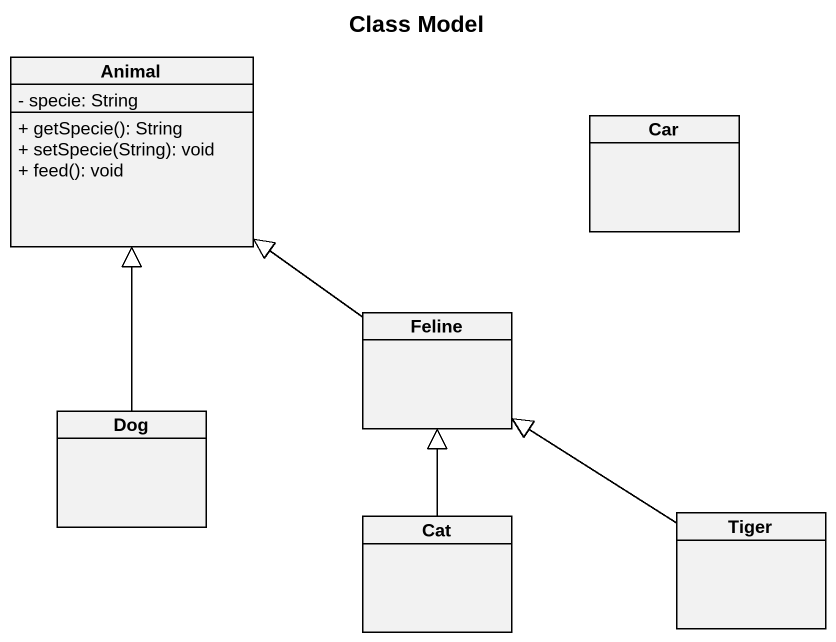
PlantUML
@startuml
title Class Model
hide circle
hide empty members
skinparam classAttributeIconSize 0
class Animal {
  - specie: String
  + getSpecie(): String
  + setSpecie(String): void
  + feed(): void
}
class Car
class Feline
class Dog
class Cat
class Tiger
Feline -up-|> Animal
Dog -up-|> Animal
Cat -up-|> Feline
Tiger -up-|> Feline
@enduml
